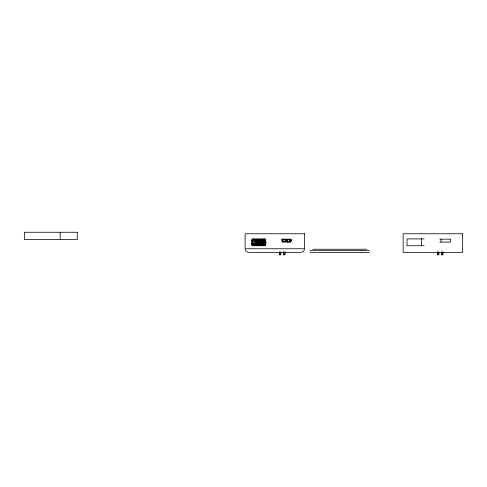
<?xml version="1.0" encoding="UTF-8"?>
<svg xmlns="http://www.w3.org/2000/svg" width="487" height="487" viewBox="0 0 487 487"><rect width="100%" height="100%" fill="white"/><g stroke="black" fill="none" stroke-linecap="round" stroke-linejoin="round"><path stroke-width="0.73" d="M279.386 251.87L279.428 254.738L280.816 254.738L280.853 251.87M283.531 251.87L283.574 254.738L284.962 254.738L284.998 251.87M437.423 251.87L437.46 254.738L438.854 254.738L438.89 251.87M441.569 251.87L441.612 254.738L443 254.738L443.036 251.87M252.65 243.689L252.698 240.864L253.52 239.647L265.476 239.908L265.762 244.419L264.538 245.271L253.343 245.168L252.65 243.689L256.947 244.462M265.427 244.864L262.584 243.926L259.157 244.352L265.427 244.864L263.443 243.993L261.123 244.748L259.157 244.352L258.128 243.074L255.145 243.043L255.803 243.074L255.839 241.808L265.646 241.808M256.253 240.505L256.351 243.305L256.972 243.177L257.069 240.176L258.268 241.631M263.096 243.914L264.039 244.9L263.096 243.914L263.096 244.541L265.531 244.906M255.06 240.462L255.285 243.147L253.222 244.553L264.745 244.736L265.391 243.944L265.202 240.365L253.277 240.359L253.222 244.553L254.719 243.299L254.945 240.493M258.725 241.522L258.822 240.341M287.099 241.601L287.293 240.608L285.309 240.608M257.069 240.176L256.351 243.305L256.972 243.177M260.271 241.808L256.174 242.824L258.573 242.891L255.772 242.983L258.573 243.074L256.174 242.824L255.285 242.021L257.696 242.167L258.347 242.849L263.254 243.074L263.51 242.027L265.342 241.808L263.601 241.899L265.366 241.966M258.822 241.534L259.127 240.371L265.786 240.359M304.552 249.417L303.559 251.31L301.666 252.303M290.155 239.501L289.704 240.152L290.282 239.994L290.155 239.501L290.027 240.517M287.561 241.601L287.561 241.966L288.255 241.601M288.054 241.966L288.383 241.15M287.561 241.966L287.927 241.601M260.709 243.074L257.915 242.983L260.935 243.074M256.174 242.824L258.128 242.891L255.285 242.021L258.128 241.808L259.352 240.986M290.282 239.994L291.068 239.622M255.839 241.808L255.285 242.021L258.573 241.99M252.698 240.864L254.372 240.298M254.719 243.299L255.285 243.147M290.398 241.436L289.588 241.601L289.954 239.47L290.398 241.436L281.924 241.601M258.713 243.701L253.222 244.553L259.687 244.711M260.709 241.99L257.696 242.167L261.598 241.99L257.915 241.899L260.935 241.808M263.254 243.074L265.957 243.074L255.803 243.074M265.957 241.99L258.676 242.033L262.043 241.99M265.957 241.808L263.51 242.027L265.677 241.862M262.481 241.808L259.845 242.027L265.677 241.996M257.696 242.167L260.271 241.99M258.128 241.808L255.285 242.021L261.373 241.99M260.271 242.891L255.772 242.983L260.271 243.074M265.366 242.916L263.601 242.983L265.957 242.891M279.428 254.738L280.816 254.738M283.574 254.738L284.962 254.738M437.46 254.738L438.854 254.738M441.612 254.738L443 254.738M257.915 241.899L263.15 241.808M265.695 241.832L263.601 241.899L265.695 241.966M265.695 242.916L263.601 242.983L265.695 243.05M265.786 242.91L263.942 242.964L265.786 243.043M253.343 245.168L257.653 245.04M261.105 242.033L263.589 241.99M258.676 242.033L264.258 241.99M262.925 241.99L259.845 242.027L263.15 241.99M265.074 238.904L252.656 238.904A1.838 1.132 90 0 0 251.511 240.712L251.456 243.932L252.643 243.932A1.845 1.199 -84.7 0 0 253.824 245.692M424.116 238.904L407.029 238.904L407.029 245.734L424.116 245.734M281.967 239.166L290.934 239.166M439.749 239.166L450.639 239.166L450.639 242.094L439.749 242.094M252.418 239.464L265.786 239.464M281.632 239.47L290.727 239.464M252.558 239.482L253.313 239.482M264.441 239.592L265.89 239.592M251.456 240.706L252.643 240.706L252.643 243.932M281.967 242.094L290.934 242.094M263.096 244.541L263.717 244.541M264.271 245.734L252.656 245.734A1.838 1.218 -85.1 0 1 251.42 243.932M312.697 249.241L366.741 249.241M309.976 250.562L369.463 250.562M248.729 252.363L301.009 252.363M309.976 252.363L369.463 252.363M261.708 245.235L264.532 245.265M261.373 242.891L258.347 242.849L261.598 243.074L258.347 242.849L260.935 242.891M264.301 239.592L265.689 239.628M259.638 242.8L262.043 242.891L258.737 242.983L263.54 242.928M288.59 241.729L289.753 241.82M248.072 252.303L246.178 251.31L245.186 249.417M260.429 243.908L261.123 244.748M256.302 240.456L256.521 242.404M252.662 239.787L252.723 240.383M287.293 240.608L287.33 241.601M442.05 251.84L442.068 254.701M437.904 251.84L437.923 254.701M284.012 251.84L284.031 254.701M283.903 239.616L283.915 241.601M279.867 251.84L279.885 254.701M285.972 241.601L285.972 239.616L282.74 239.616L282.74 241.601M441.039 239.166L441.039 242.094M421.377 238.904L421.377 245.734M281.967 240.067L281.967 241.193M265.665 243.932L265.665 240.706A1.826 1.698 80.2 0 0 263.917 238.934M253.313 239.787L253.313 240.121M60.187 232.262L60.187 239.464M265.713 243.932A1.826 1.741 -90 0 1 263.917 245.71M252.704 240.712A1.845 1.102 90 0 1 253.824 238.934M77.317 232.262L24.35 232.262L24.35 239.464L77.317 239.464L77.317 232.262M304.612 233.772L245.125 233.772L245.131 248.76L304.612 248.76L304.612 233.772M462.65 233.772L403.163 233.772L403.163 252.363L462.65 252.363L462.65 233.772M291.695 240.067L290.812 240.067L290.812 241.193L291.695 241.193L291.695 240.067"/></g></svg>
